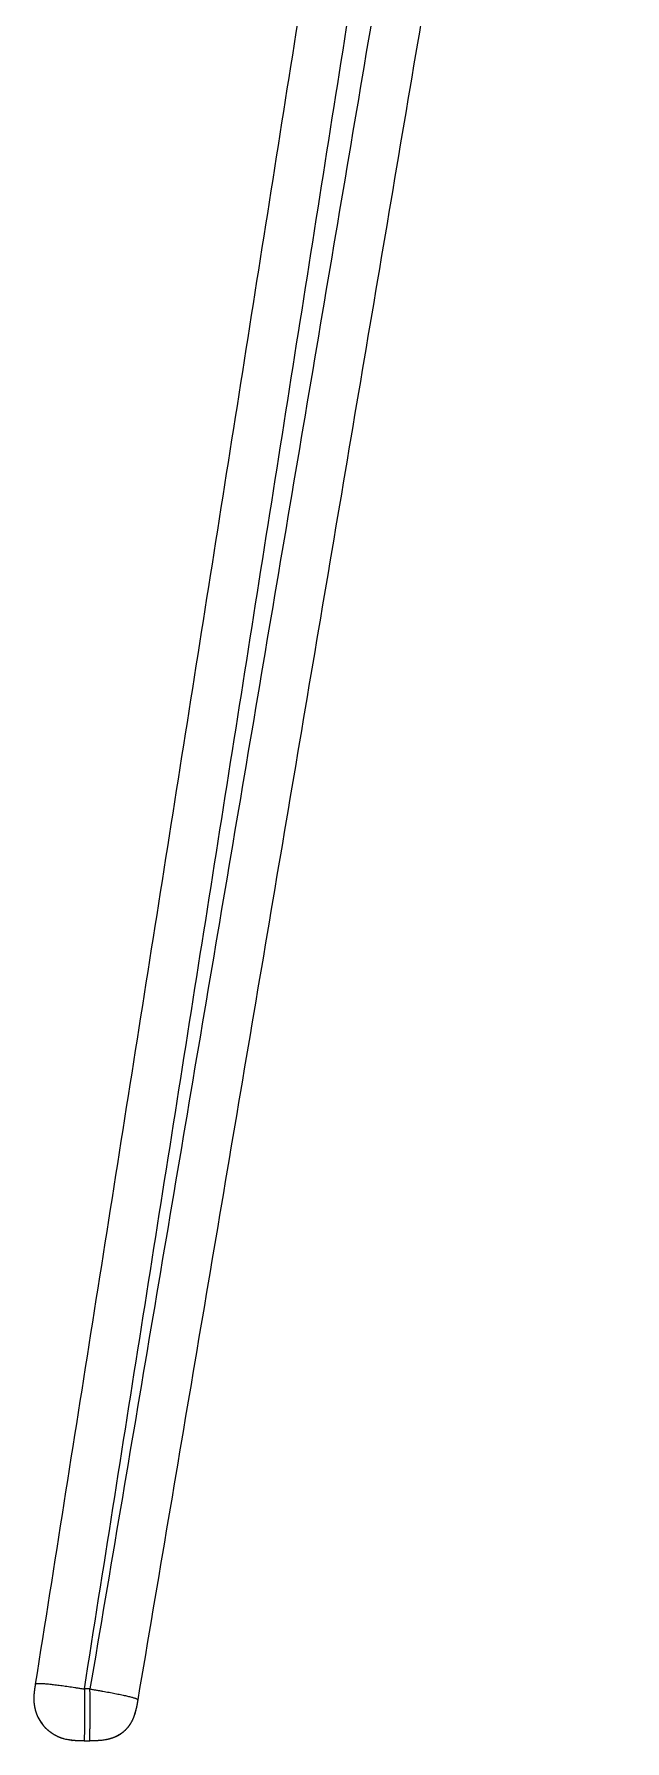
# Model space of a CAD drawing. Header units: millimetres. Extents: x 0 to 2008, y 0 to 2841.
# Drawn here: x 1132.7 to 1223.3, y 1775.7 to 2037.2 of the extents above; entities that cross this region are included whole.
import ezdxf

# ---------------------------------------------------------------- set-up
doc = ezdxf.new("R2010")
doc.units = ezdxf.units.MM
doc.header["$MEASUREMENT"] = 0
doc.layers.add('3052 Søborg Wood full upholstered', color=7, linetype='Continuous', true_color=0x000000)

msp = doc.modelspace()

# ---------------------------------------------------------------- linework, layer by layer
at = {"layer": '3052 Søborg Wood full upholstered'}
for points, degree in [([(1132.96, 1784.36), (1167.97, 2006.3), (1202.99, 2228.24)], 2), ([(1140.43, 1783.62), (1175.42, 2005.36), (1210.41, 2227.11)], 2), ([(1215.96, 2225.97), (1178.62, 2004.79), (1141.29, 1783.62)], 2), ([(1223.25, 2224.11), (1185.93, 2003.03), (1148.61, 1781.95)], 2), ([(1132.77, 1782.95), (1132.79, 1783.23), (1132.83, 1783.51), (1132.87, 1783.78), (1132.91, 1784.06), (1132.95, 1784.34)], 5), ([(1132.95, 1784.34), (1132.98, 1784.49), (1133, 1784.64), (1135.49, 1784.4), (1137.96, 1784.01), (1140.43, 1783.62)], 5), ([(1132.76, 1782.85), (1132.76, 1782.87), (1132.76, 1782.89), (1132.76, 1782.91), (1132.77, 1782.93), (1132.77, 1782.95)], 5), ([(1132.76, 1782.83), (1132.76, 1782.83), (1132.76, 1782.84), (1132.76, 1782.84), (1132.76, 1782.85), (1132.76, 1782.85)], 5), ([(1140.43, 1783.62), (1140.44, 1781.05), (1140.45, 1778.48), (1140.43, 1775.67), (1140.41, 1775.67), (1140.38, 1775.67)], 5), ([(1141.29, 1783.62), (1140.86, 1783.62), (1140.43, 1783.62)], 2), ([(1141.24, 1775.67), (1141.26, 1775.67), (1141.29, 1775.67), (1141.31, 1778.48), (1141.3, 1781.05), (1141.29, 1783.62)], 5), ([(1141.29, 1783.62), (1143.75, 1783.2), (1146.22, 1782.79), (1148.66, 1782.22), (1148.63, 1782.07), (1148.61, 1781.92)], 5), ([(1148.61, 1781.92), (1148.57, 1781.67), (1148.52, 1781.41), (1148.48, 1781.15), (1148.43, 1780.9), (1148.37, 1780.64)], 5), ([(1134.15, 1778.03), (1133.73, 1778.7), (1133.31, 1779.36)], 2), ([(1148.01, 1779.41), (1147.92, 1779.16), (1147.81, 1778.91), (1147.69, 1778.66), (1147.56, 1778.43), (1147.41, 1778.21)], 5), ([(1148.34, 1780.53), (1148.28, 1780.31), (1148.21, 1780.09), (1148.15, 1779.87), (1148.08, 1779.65), (1148.02, 1779.43)], 5), ([(1145.1, 1776.24), (1144.86, 1776.14), (1144.6, 1776.05), (1144.34, 1775.97), (1144.08, 1775.9), (1143.81, 1775.85)], 5), ([(1145.3, 1776.33), (1145.2, 1776.29), (1145.1, 1776.24)], 2), ([(1145.3, 1776.33), (1145.22, 1776.3), (1145.15, 1776.27)], 2), ([(1145.23, 1776.3), (1145.26, 1776.32), (1145.3, 1776.33)], 2), ([(1146.06, 1776.78), (1145.68, 1776.56), (1145.3, 1776.34)], 2), ([(1145.3, 1776.34), (1145.67, 1776.55), (1146.04, 1776.77)], 2), ([(1145.97, 1776.72), (1145.97, 1776.72), (1145.96, 1776.71), (1145.96, 1776.71), (1145.95, 1776.71), (1145.95, 1776.7)], 5), ([(1146.02, 1776.75), (1146.01, 1776.75), (1146.01, 1776.74), (1146, 1776.74), (1146, 1776.74), (1146, 1776.74)], 5), ([(1138.49, 1775.74), (1138.51, 1775.74), (1138.52, 1775.74), (1138.53, 1775.74), (1138.55, 1775.74), (1138.56, 1775.74)], 5), ([(1138.6, 1775.73), (1138.6, 1775.73), (1138.61, 1775.73), (1138.62, 1775.73), (1138.63, 1775.73), (1138.63, 1775.73)], 5), ([(1138.74, 1775.72), (1138.74, 1775.72), (1138.73, 1775.72), (1138.72, 1775.72), (1138.71, 1775.72), (1138.7, 1775.72)], 5), ([(1140.34, 1775.67), (1140.02, 1775.67), (1139.71, 1775.67), (1139.39, 1775.67), (1139.08, 1775.69), (1138.77, 1775.72)], 5), ([(1140.39, 1775.67), (1140.39, 1775.67), (1140.39, 1775.67)], 2), ([(1140.39, 1775.67), (1140.81, 1775.67), (1141.24, 1775.67)], 2), ([(1142.54, 1775.7), (1142.28, 1775.69), (1142.02, 1775.68), (1141.76, 1775.67), (1141.5, 1775.67), (1141.24, 1775.67)], 5)]:
    msp.add_open_spline(points, degree=degree, dxfattribs=at)
for points, weights, degree, knots in [([(1132.74, 1781.69), (1132.73, 1782.01), (1132.73, 1782.34), (1132.75, 1782.67), (1132.75, 1782.72), (1132.75, 1782.78), (1132.76, 1782.83)], [1, 0.998797933286, 0.998797933286, 1, 1, 1, 1], 3, [11.078837, 11.078837, 11.078837, 11.078837, 12.064749, 12.064749, 12.064749, 12.224568, 12.224568, 12.224568, 12.224568]), ([(1133.44, 1779.11), (1133.37, 1779.23), (1133.31, 1779.36), (1133.11, 1779.82), (1132.97, 1780.3)], [1, 0.999730454729, 1, 0.99682856075, 1], 2, [8.387865, 8.387865, 8.387865, 8.674941, 8.674941, 9.668091, 9.668091, 9.668091]), ([(1135.65, 1776.7), (1135.61, 1776.73), (1135.57, 1776.76), (1135.52, 1776.79), (1135.47, 1776.82), (1135.36, 1776.9), (1135.15, 1777.05), (1134.8, 1777.34), (1134.52, 1777.6), (1134.35, 1777.79)], [1, 0.999968668418, 0.999968668418, 1, 1, 1, 1, 1, 1, 1], 3, [5.079548, 5.079548, 5.079548, 5.079548, 5.238217, 5.238217, 5.238217, 5.4142, 5.634373, 6.017722, 6.785013, 6.785013, 6.785013, 6.785013]), ([(1146.07, 1776.78), (1145.83, 1776.61), (1145.57, 1776.46), (1145.3, 1776.34), (1145.3, 1776.34), (1145.3, 1776.34), (1145.3, 1776.34)], [1, 0.9975727207, 0.9975727207, 1, 1, 1, 1], 3, [951.9544685, 951.9544685, 951.9544685, 951.9544685, 952.839905, 952.839905, 952.839905, 952.851025, 952.851025, 952.851025, 952.851025]), ([(1147.41, 1778.21), (1147.37, 1778.15), (1147.33, 1778.08), (1147.29, 1778.02), (1147.12, 1777.78), (1146.93, 1777.55), (1146.72, 1777.34)], [1, 1, 1, 1, 0.997520728284, 0.997520728284, 1], 3, [949.202014, 949.202014, 949.202014, 949.202014, 950.202009, 950.202009, 950.202009, 951.097019, 951.097019, 951.097019, 951.097019])]:
    msp.add_rational_spline(points, weights, degree=degree, knots=knots, dxfattribs=at)
for points, weights in [([(1132.97, 1780.3), (1132.79, 1780.98), (1132.74, 1781.69)], [1, 0.994422457475, 1]), ([(1134.35, 1777.79), (1133.81, 1778.39), (1133.44, 1779.11)], [0.999999995984, 0.991577788271, 1]), ([(1137.26, 1775.99), (1136.41, 1776.23), (1135.65, 1776.7)], [1, 0.990443962031, 1]), ([(1146.08, 1776.8), (1146.03, 1776.76), (1145.97, 1776.72)], [1, 0.999909379451, 0.999998860047]), ([(1146.72, 1777.34), (1146.42, 1777.03), (1146.07, 1776.78)], [1, 0.996348641489, 1]), ([(1147.4, 1778.18), (1147.36, 1778.12), (1147.32, 1778.06)], [1, 0.999922463216, 1])]:
    msp.add_rational_spline(points, weights, degree=2, dxfattribs=at)
for points, degree, knots in [([(1148.37, 1780.64), (1148.36, 1780.61), (1148.35, 1780.57), (1148.34, 1780.53), (1148.33, 1780.49), (1148.31, 1780.38), (1148.26, 1780.19), (1148.17, 1779.86), (1148.08, 1779.59), (1148.01, 1779.41)], 3, [945.561137, 945.561137, 945.561137, 945.561137, 946.561135, 946.561135, 946.561135, 946.699542, 946.883881, 947.159553, 947.729756, 947.729756, 947.729756, 947.729756]), ([(1138.77, 1775.72), (1138.77, 1775.72), (1138.7, 1775.72), (1138.7, 1775.72), (1138.63, 1775.73), (1138.5, 1775.74), (1138.26, 1775.77), (1137.84, 1775.84), (1137.49, 1775.92), (1137.26, 1775.99)], 3, [1.777288, 1.777288, 1.777288, 1.777288, 1.848684, 1.848684, 1.848684, 2.062968, 2.235608, 2.594163, 3.316293, 3.316293, 3.316293, 3.316293]), ([(1138.7, 1775.72), (1138.7, 1775.72), (1138.7, 1775.72), (1138.7, 1775.72), (1138.7, 1775.72), (1138.7, 1775.72), (1138.53, 1775.75), (1138.37, 1775.77), (1138.2, 1775.79), (1138.03, 1775.82), (1137.87, 1775.84)], 5, [1.900156, 1.900156, 1.900156, 1.900156, 1.900156, 1.900156, 1.900841, 1.900841, 1.900841, 1.900841, 1.900841, 2.900841, 2.900841, 2.900841, 2.900841, 2.900841, 2.900841]), ([(1140.38, 1775.67), (1140.36, 1775.67), (1140.35, 1775.67), (1140.34, 1775.67), (1140.34, 1775.67), (1140.34, 1775.67), (1140.34, 1775.67)], 3, [-0.0353766, -0.0353766, -0.0353766, -0.0353766, 0, 0, 0, 0.00325086, 0.00325086, 0.00325086, 0.00325086]), ([(1140.38, 1775.67), (1140.38, 1775.67), (1140.38, 1775.67), (1140.38, 1775.67), (1140.38, 1775.67), (1140.38, 1775.67), (1140.38, 1775.67)], 3, [30.00721709, 30.00721709, 30.00721709, 30.00721709, 30.02901278, 30.02901278, 30.02901278, 30.03504474, 30.03504474, 30.03504474, 30.03504474]), ([(1143.81, 1775.85), (1143.8, 1775.85), (1143.61, 1775.81), (1143.47, 1775.79), (1143.35, 1775.77), (1143.07, 1775.74), (1142.83, 1775.72), (1142.66, 1775.71), (1142.64, 1775.71), (1142.54, 1775.7), (1142.54, 1775.7)], 3, [1.696994, 1.696994, 1.696994, 1.696994, 1.801987, 1.801987, 2.246532, 2.246532, 2.933117, 2.933117, 2.933117, 3.08493, 3.08493, 3.08493, 3.08493])]:
    msp.add_open_spline(points, degree=degree, knots=knots, dxfattribs=at)

doc.saveas('drawing.dxf')
